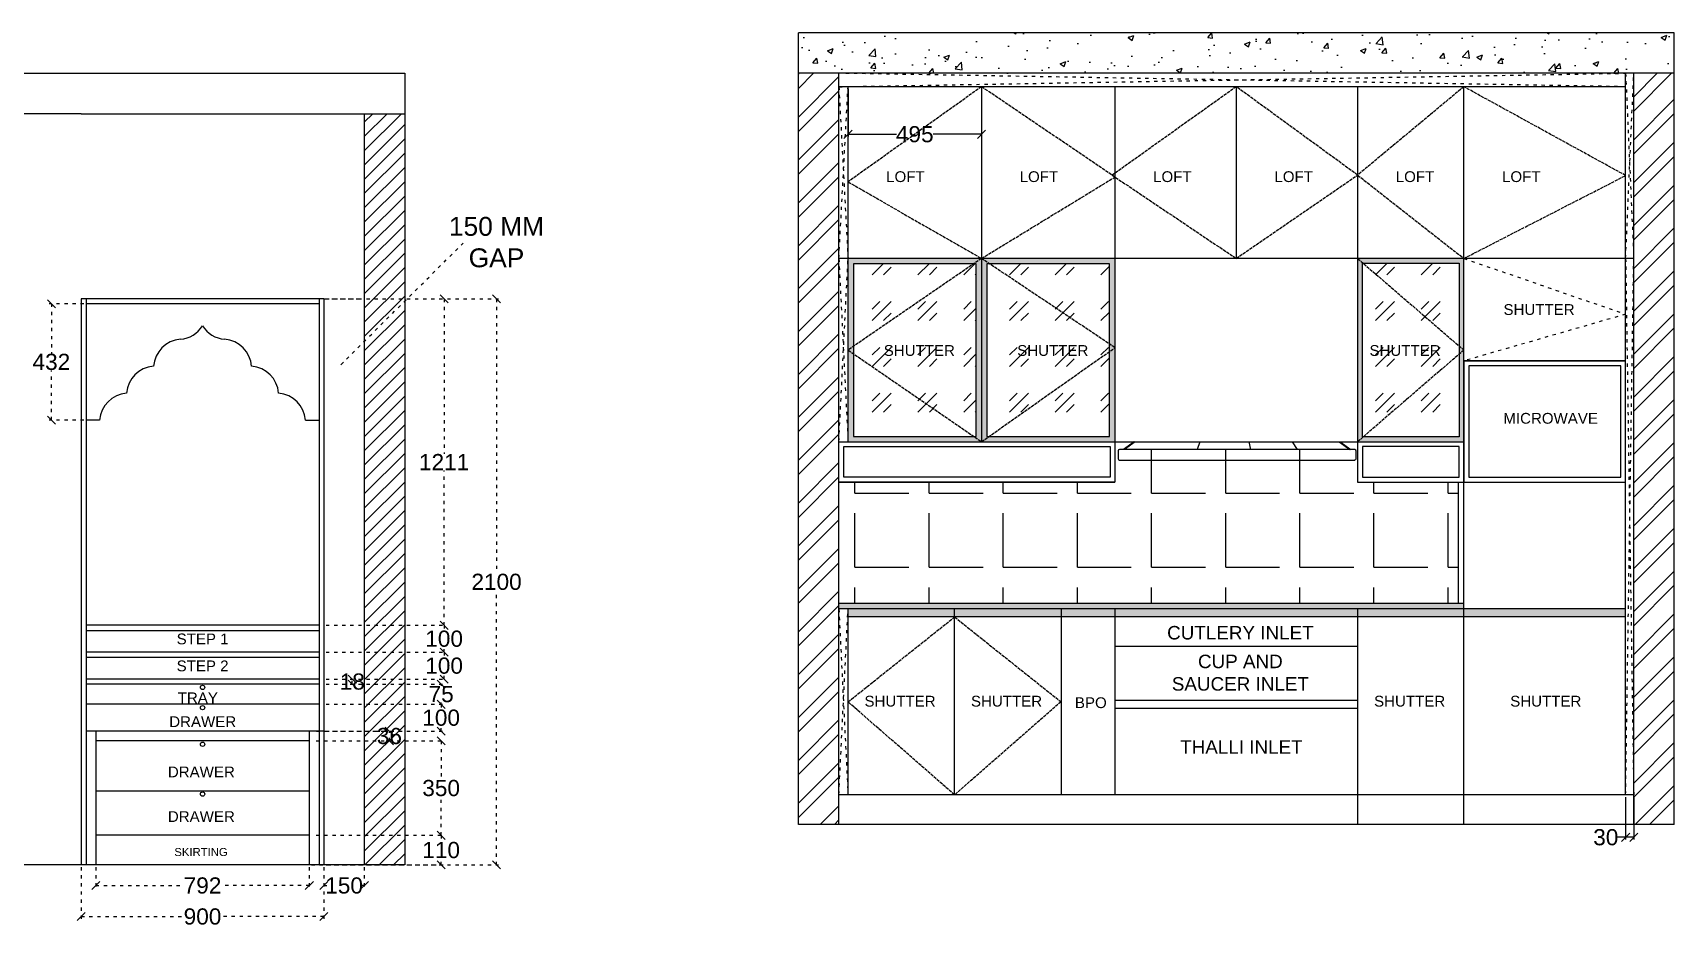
# Model space of a CAD drawing. Header units: millimetres. Extents: x 220712 to 1505573, y -354410 to 241923.
# Drawn here: x 314576 to 320664, y 90240 to 93558 of the extents above; entities that cross this region are included whole.
import ezdxf

# ---------------------------------------------------------------- set-up
doc = ezdxf.new("R2010")
doc.units = ezdxf.units.MM
doc.header["$MEASUREMENT"] = 0
doc.linetypes.add('ACAD_ISO02W100', pattern=[15, 12, -3])
doc.linetypes.add('ACAD_ISO03W100', pattern=[30, 12, -18])
doc.layers.add('Walls', color=253, linetype='Continuous')
doc.styles.get("Standard").update_dxf_attribs({"font": 'arial.ttf'})
doc.dimstyles.new('ISO-25', dxfattribs={"dimtxt": 70, "dimasz": 15, "dimexe": 1.25, "dimexo": 0.625, "dimtad": 1, "dimdec": 0, "dimtxsty": 'Standard', "dimblk": 'ARCHTICK', "dimcen": 0, "dimdle": 11, "dimclrd": 1, "dimclre": 1, "dimclrt": 1, "dimadec": 0, "dimazin": 0, "dimtfac": 1, "dimtdec": 0, "dimtmove": 0, "dimatfit": 3, "dimfxl": 1, "dimarcsym": 0})
doc.dimstyles.get("Standard").update_dxf_attribs({"dimtxt": 60, "dimasz": 30, "dimexe": 7.75, "dimexo": 8.13, "dimgap": 0.63, "dimtad": 0, "dimtih": 1, "dimtoh": 1, "dimdec": 0, "dimzin": 0, "dimtxsty": 'Standard', "dimblk": 'OBLIQUE', "dimcen": 2.25, "dimclrd": 1, "dimclre": 1, "dimclrt": 1, "dimadec": 0, "dimazin": 0, "dimtfac": 1, "dimtdec": 0, "dimtofl": 0, "dimtmove": 0, "dimatfit": 3, "dimfxl": 1, "dimtolj": 1, "dimtzin": 0, "dimlwd": 30, "dimarcsym": 0})

# ---------------------------------------------------------------- blocks, each defined once
blk = doc.blocks.new('_Oblique')
at = {"color": 0, "linetype": 'ByBlock', "lineweight": -2}
blk.add_line((-0.5, -0.5), (0.5, 0.5), dxfattribs=at)
blk = doc.blocks.new('*D2588')
at = {"layer": 'Defpoints', "color": 0, "linetype": 'ACAD_ISO03W100', "lineweight": -2, "transparency": 16777216}
for p in [(315619.5, 90580.5), (316090.5, 90580.5), (315601.5, 90470.5)]:
    blk.add_point(p, dxfattribs=at)
at = {"layer": 'Walls', "color": 1, "linetype": 'ACAD_ISO03W100', "lineweight": -2, "transparency": 16777216}
for p, q in [((315627.6, 90580.5), (316098.3, 90580.5)), ((315609.6, 90470.5), (316098.3, 90470.5))]:
    blk.add_line(p, q, dxfattribs=at)
at = {"layer": 'Walls', "color": 1, "linetype": 'ACAD_ISO03W100', "lineweight": 30, "transparency": 16777216}
for p, q in [((316090.5, 90580.5), (316090.5, 90556.8)), ((316090.5, 90470.5), (316090.5, 90494.2))]:
    blk.add_line(p, q, dxfattribs=at)
at = {"layer": 'Walls', "color": 1, "linetype": 'ACAD_ISO03W100', "lineweight": 30, "transparency": 16777216, "xscale": 30, "yscale": 30, "zscale": 30}
for p, rotation in [((316090.5, 90580.5), 90), ((316090.5, 90470.5), 270)]:
    blk.add_blockref('_Oblique', p, dxfattribs=dict(at, rotation=rotation))
at = {"layer": 'Walls', "color": 1, "linetype": 'ACAD_ISO03W100', "lineweight": -2, "transparency": 16777216, "insert": (316090.5, 90525.5), "char_height": 60, "attachment_point": 5}
blk.add_mtext('\\A1;110', dxfattribs=at)
blk = doc.blocks.new('*D2589')
at = {"layer": 'Defpoints', "color": 0, "linetype": 'ACAD_ISO03W100', "lineweight": -2, "transparency": 16777216}
for p in [(315619.5, 90930.5), (316090.5, 90930.5), (315619.5, 90580.5)]:
    blk.add_point(p, dxfattribs=at)
at = {"layer": 'Walls', "color": 1, "linetype": 'ACAD_ISO03W100', "lineweight": -2, "transparency": 16777216}
for p, q in [((315627.6, 90930.5), (316098.3, 90930.5)), ((315627.6, 90580.5), (316098.3, 90580.5))]:
    blk.add_line(p, q, dxfattribs=at)
at = {"layer": 'Walls', "color": 1, "linetype": 'ACAD_ISO03W100', "lineweight": 30, "transparency": 16777216}
for p, q in [((316090.5, 90930.5), (316090.5, 90786.8)), ((316090.5, 90580.5), (316090.5, 90724.2))]:
    blk.add_line(p, q, dxfattribs=at)
at = {"layer": 'Walls', "color": 1, "linetype": 'ACAD_ISO03W100', "lineweight": 30, "transparency": 16777216, "xscale": 30, "yscale": 30, "zscale": 30}
for p, rotation in [((316090.5, 90930.5), 90), ((316090.5, 90580.5), 270)]:
    blk.add_blockref('_Oblique', p, dxfattribs=dict(at, rotation=rotation))
at = {"layer": 'Walls', "color": 1, "linetype": 'ACAD_ISO03W100', "lineweight": -2, "transparency": 16777216, "insert": (316090.5, 90755.5), "char_height": 60, "attachment_point": 5}
blk.add_mtext('\\A1;350', dxfattribs=at)
blk = doc.blocks.new('*D2590')
at = {"layer": 'Defpoints', "color": 0, "linetype": 'ACAD_ISO03W100', "lineweight": -2, "transparency": 16777216}
for p in [(315619.5, 90966.5), (315898.5, 90966.5), (315619.5, 90930.5)]:
    blk.add_point(p, dxfattribs=at)
at = {"layer": 'Walls', "color": 1, "linetype": 'ACAD_ISO03W100', "lineweight": -2, "transparency": 16777216}
for p, q in [((315627.63, 90966.5), (315906.25, 90966.5)), ((315627.63, 90930.5), (315906.25, 90930.5))]:
    blk.add_line(p, q, dxfattribs=at)
at = {"layer": 'Walls', "color": 1, "linetype": 'ACAD_ISO03W100', "lineweight": 30, "transparency": 16777216}
blk.add_line((315898.5, 90930.5), (315898.5, 90966.5), dxfattribs=at)
at = {"layer": 'Walls', "color": 1, "linetype": 'ACAD_ISO03W100', "lineweight": 30, "transparency": 16777216, "xscale": 30, "yscale": 30, "zscale": 30}
for p, rotation in [((315898.5, 90966.5), 90), ((315898.5, 90930.5), 270)]:
    blk.add_blockref('_Oblique', p, dxfattribs=dict(at, rotation=rotation))
at = {"layer": 'Walls', "color": 1, "linetype": 'ACAD_ISO03W100', "lineweight": -2, "transparency": 16777216, "insert": (315898.5, 90948.5), "char_height": 60, "attachment_point": 5}
blk.add_mtext('\\A1;36', dxfattribs=at)
blk = doc.blocks.new('*D2591')
at = {"layer": 'Defpoints', "color": 0, "linetype": 'ACAD_ISO03W100', "lineweight": -2, "transparency": 16777216}
for p in [(315655.5, 91066.5), (316090.5, 91066.5), (315655.5, 90966.5)]:
    blk.add_point(p, dxfattribs=at)
at = {"layer": 'Walls', "color": 1, "linetype": 'ACAD_ISO03W100', "lineweight": -2, "transparency": 16777216}
for p, q in [((315663.6, 91066.5), (316098.3, 91066.5)), ((315663.6, 90966.5), (316098.3, 90966.5))]:
    blk.add_line(p, q, dxfattribs=at)
at = {"layer": 'Walls', "color": 1, "linetype": 'ACAD_ISO03W100', "lineweight": 30, "transparency": 16777216}
for p, q in [((316090.5, 91066.5), (316090.5, 91047.8)), ((316090.5, 90966.5), (316090.5, 90985.2))]:
    blk.add_line(p, q, dxfattribs=at)
at = {"layer": 'Walls', "color": 1, "linetype": 'ACAD_ISO03W100', "lineweight": 30, "transparency": 16777216, "xscale": 30, "yscale": 30, "zscale": 30}
for p, rotation in [((316090.5, 91066.5), 90), ((316090.5, 90966.5), 270)]:
    blk.add_blockref('_Oblique', p, dxfattribs=dict(at, rotation=rotation))
at = {"layer": 'Walls', "color": 1, "linetype": 'ACAD_ISO03W100', "lineweight": -2, "transparency": 16777216, "insert": (316090.5, 91016.5), "char_height": 60, "attachment_point": 5}
blk.add_mtext('\\A1;100', dxfattribs=at)
blk = doc.blocks.new('*D2592')
at = {"layer": 'Defpoints', "color": 0, "linetype": 'ACAD_ISO03W100', "lineweight": -2, "transparency": 16777216}
for p in [(315655.5, 91141.5), (316090.5, 91141.5), (315655.5, 91066.5)]:
    blk.add_point(p, dxfattribs=at)
at = {"layer": 'Walls', "color": 1, "linetype": 'ACAD_ISO03W100', "lineweight": -2, "transparency": 16777216}
for p, q in [((315663.6, 91141.5), (316098.3, 91141.5)), ((315663.6, 91066.5), (316098.3, 91066.5))]:
    blk.add_line(p, q, dxfattribs=at)
at = {"layer": 'Walls', "color": 1, "linetype": 'ACAD_ISO03W100', "lineweight": 30, "transparency": 16777216}
for p, q in [((316090.5, 91141.5), (316090.5, 91135.1)), ((316090.5, 91066.5), (316090.5, 91072.9))]:
    blk.add_line(p, q, dxfattribs=at)
at = {"layer": 'Walls', "color": 1, "linetype": 'ACAD_ISO03W100', "lineweight": 30, "transparency": 16777216, "xscale": 30, "yscale": 30, "zscale": 30}
for p, rotation in [((316090.5, 91141.5), 90), ((316090.5, 91066.5), 270)]:
    blk.add_blockref('_Oblique', p, dxfattribs=dict(at, rotation=rotation))
at = {"layer": 'Walls', "color": 1, "linetype": 'ACAD_ISO03W100', "lineweight": -2, "transparency": 16777216, "insert": (316090.5, 91104), "char_height": 60, "attachment_point": 5}
blk.add_mtext('\\A1;75', dxfattribs=at)
blk = doc.blocks.new('*D2593')
at = {"layer": 'Defpoints', "color": 0, "linetype": 'ACAD_ISO03W100', "lineweight": -2, "transparency": 16777216}
for p in [(315655.5, 91159.5), (315655.5, 91141.5), (315761, 91159.5)]:
    blk.add_point(p, dxfattribs=at)
at = {"layer": 'Walls', "color": 1, "linetype": 'ACAD_ISO03W100', "lineweight": -2, "transparency": 16777216}
for p, q in [((315663.63, 91159.5), (315768.75, 91159.5)), ((315663.63, 91141.5), (315768.75, 91141.5))]:
    blk.add_line(p, q, dxfattribs=at)
at = {"layer": 'Walls', "color": 1, "linetype": 'ACAD_ISO03W100', "lineweight": 30, "transparency": 16777216}
blk.add_line((315761, 91141.5), (315761, 91159.5), dxfattribs=at)
at = {"layer": 'Walls', "color": 1, "linetype": 'ACAD_ISO03W100', "lineweight": 30, "transparency": 16777216, "xscale": 30, "yscale": 30, "zscale": 30}
for p, rotation in [((315761, 91159.5), 90), ((315761, 91141.5), 270)]:
    blk.add_blockref('_Oblique', p, dxfattribs=dict(at, rotation=rotation))
at = {"layer": 'Walls', "color": 1, "linetype": 'ACAD_ISO03W100', "lineweight": -2, "transparency": 16777216, "insert": (315761, 91150.5), "char_height": 60, "attachment_point": 5}
blk.add_mtext('\\A1;18', dxfattribs=at)
blk = doc.blocks.new('*D2594')
at = {"layer": 'Defpoints', "color": 0, "linetype": 'ACAD_ISO03W100', "lineweight": -2, "transparency": 16777216}
for p in [(315655.5, 91259.5), (316101.5, 91259.5), (315655.5, 91159.5)]:
    blk.add_point(p, dxfattribs=at)
at = {"layer": 'Walls', "color": 1, "linetype": 'ACAD_ISO03W100', "lineweight": -2, "transparency": 16777216}
for p, q in [((315663.6, 91259.5), (316109.3, 91259.5)), ((315663.6, 91159.5), (316109.3, 91159.5))]:
    blk.add_line(p, q, dxfattribs=at)
at = {"layer": 'Walls', "color": 1, "linetype": 'ACAD_ISO03W100', "lineweight": 30, "transparency": 16777216}
for p, q in [((316101.5, 91259.5), (316101.5, 91240.8)), ((316101.5, 91159.5), (316101.5, 91178.2))]:
    blk.add_line(p, q, dxfattribs=at)
at = {"layer": 'Walls', "color": 1, "linetype": 'ACAD_ISO03W100', "lineweight": 30, "transparency": 16777216, "xscale": 30, "yscale": 30, "zscale": 30}
for p, rotation in [((316101.5, 91259.5), 90), ((316101.5, 91159.5), 270)]:
    blk.add_blockref('_Oblique', p, dxfattribs=dict(at, rotation=rotation))
at = {"layer": 'Walls', "color": 1, "linetype": 'ACAD_ISO03W100', "lineweight": -2, "transparency": 16777216, "insert": (316101.5, 91209.5), "char_height": 60, "attachment_point": 5}
blk.add_mtext('\\A1;100', dxfattribs=at)
blk = doc.blocks.new('*D2595')
at = {"layer": 'Defpoints', "color": 0, "linetype": 'ACAD_ISO03W100', "lineweight": -2, "transparency": 16777216}
for p in [(315655.5, 91359.5), (316101.5, 91359.5), (315655.5, 91259.5)]:
    blk.add_point(p, dxfattribs=at)
at = {"layer": 'Walls', "color": 1, "linetype": 'ACAD_ISO03W100', "lineweight": -2, "transparency": 16777216}
for p, q in [((315663.6, 91359.5), (316109.3, 91359.5)), ((315663.6, 91259.5), (316109.3, 91259.5))]:
    blk.add_line(p, q, dxfattribs=at)
at = {"layer": 'Walls', "color": 1, "linetype": 'ACAD_ISO03W100', "lineweight": 30, "transparency": 16777216}
for p, q in [((316101.5, 91359.5), (316101.5, 91340.8)), ((316101.5, 91259.5), (316101.5, 91278.2))]:
    blk.add_line(p, q, dxfattribs=at)
at = {"layer": 'Walls', "color": 1, "linetype": 'ACAD_ISO03W100', "lineweight": 30, "transparency": 16777216, "xscale": 30, "yscale": 30, "zscale": 30}
for p, rotation in [((316101.5, 91359.5), 90), ((316101.5, 91259.5), 270)]:
    blk.add_blockref('_Oblique', p, dxfattribs=dict(at, rotation=rotation))
at = {"layer": 'Walls', "color": 1, "linetype": 'ACAD_ISO03W100', "lineweight": -2, "transparency": 16777216, "insert": (316101.5, 91309.5), "char_height": 60, "attachment_point": 5}
blk.add_mtext('\\A1;100', dxfattribs=at)
blk = doc.blocks.new('*D2596')
at = {"layer": 'Defpoints', "color": 0, "linetype": 'ACAD_ISO03W100', "lineweight": -2, "transparency": 16777216}
for p in [(315655.5, 90470.5), (315805.5, 90470.5), (315655.5, 90394)]:
    blk.add_point(p, dxfattribs=at)
at = {"layer": 'Walls', "color": 1, "linetype": 'ACAD_ISO03W100', "lineweight": -2, "transparency": 16777216}
for p, q in [((315655.5, 90462.4), (315655.5, 90386.2)), ((315805.5, 90462.4), (315805.5, 90386.2))]:
    blk.add_line(p, q, dxfattribs=at)
at = {"layer": 'Walls', "color": 1, "linetype": 'ACAD_ISO03W100', "lineweight": 30, "transparency": 16777216}
for p, q in [((315655.5, 90394), (315666.5, 90394)), ((315805.5, 90394), (315794.5, 90394))]:
    blk.add_line(p, q, dxfattribs=at)
at = {"layer": 'Walls', "color": 1, "linetype": 'ACAD_ISO03W100', "lineweight": 30, "transparency": 16777216, "xscale": 30, "yscale": 30, "zscale": 30, "rotation": 180}
blk.add_blockref('_Oblique', (315655.5, 90394), dxfattribs=at)
at = {"layer": 'Walls', "color": 1, "linetype": 'ACAD_ISO03W100', "lineweight": 30, "transparency": 16777216, "xscale": 30, "yscale": 30, "zscale": 30}
blk.add_blockref('_Oblique', (315805.5, 90394), dxfattribs=at)
at = {"layer": 'Walls', "color": 1, "linetype": 'ACAD_ISO03W100', "lineweight": -2, "transparency": 16777216, "insert": (315730.5, 90394), "char_height": 60, "attachment_point": 5}
blk.add_mtext('\\A1;150', dxfattribs=at)
blk = doc.blocks.new('*D2597')
at = {"layer": 'Defpoints', "color": 0, "linetype": 'ACAD_ISO03W100', "lineweight": -2, "transparency": 16777216}
for p in [(314755.5, 90470.5), (315655.5, 90470.5), (314755.5, 90279)]:
    blk.add_point(p, dxfattribs=at)
at = {"layer": 'Walls', "color": 1, "linetype": 'ACAD_ISO03W100', "lineweight": -2, "transparency": 16777216}
for p, q in [((314755.5, 90462.4), (314755.5, 90271.2)), ((315655.5, 90462.4), (315655.5, 90271.2))]:
    blk.add_line(p, q, dxfattribs=at)
at = {"layer": 'Walls', "color": 1, "linetype": 'ACAD_ISO03W100', "lineweight": 30, "transparency": 16777216}
for p, q in [((314755.5, 90279), (315138.7, 90279)), ((315655.5, 90279), (315272.3, 90279))]:
    blk.add_line(p, q, dxfattribs=at)
at = {"layer": 'Walls', "color": 1, "linetype": 'ACAD_ISO03W100', "lineweight": 30, "transparency": 16777216, "xscale": 30, "yscale": 30, "zscale": 30, "rotation": 180}
blk.add_blockref('_Oblique', (314755.5, 90279), dxfattribs=at)
at = {"layer": 'Walls', "color": 1, "linetype": 'ACAD_ISO03W100', "lineweight": 30, "transparency": 16777216, "xscale": 30, "yscale": 30, "zscale": 30}
blk.add_blockref('_Oblique', (315655.5, 90279), dxfattribs=at)
at = {"layer": 'Walls', "color": 1, "linetype": 'ACAD_ISO03W100', "lineweight": -2, "transparency": 16777216, "insert": (315205.5, 90279), "char_height": 60, "attachment_point": 5}
blk.add_mtext('\\A1;900', dxfattribs=at)
blk = doc.blocks.new('*D2598')
at = {"layer": 'Defpoints', "color": 0, "linetype": 'ACAD_ISO03W100', "lineweight": -2, "transparency": 16777216}
for p in [(314809.5, 90470.5), (315601.5, 90470.5), (315601.5, 90394)]:
    blk.add_point(p, dxfattribs=at)
at = {"layer": 'Walls', "color": 1, "linetype": 'ACAD_ISO03W100', "lineweight": -2, "transparency": 16777216}
for p, q in [((314809.5, 90462.4), (314809.5, 90386.2)), ((315601.5, 90462.4), (315601.5, 90386.2))]:
    blk.add_line(p, q, dxfattribs=at)
at = {"layer": 'Walls', "color": 1, "linetype": 'ACAD_ISO03W100', "lineweight": 30, "transparency": 16777216}
for p, q in [((314809.5, 90394), (315139.1, 90394)), ((315601.5, 90394), (315271.9, 90394))]:
    blk.add_line(p, q, dxfattribs=at)
at = {"layer": 'Walls', "color": 1, "linetype": 'ACAD_ISO03W100', "lineweight": 30, "transparency": 16777216, "xscale": 30, "yscale": 30, "zscale": 30, "rotation": 180}
blk.add_blockref('_Oblique', (314809.5, 90394), dxfattribs=at)
at = {"layer": 'Walls', "color": 1, "linetype": 'ACAD_ISO03W100', "lineweight": 30, "transparency": 16777216, "xscale": 30, "yscale": 30, "zscale": 30}
blk.add_blockref('_Oblique', (315601.5, 90394), dxfattribs=at)
at = {"layer": 'Walls', "color": 1, "linetype": 'ACAD_ISO03W100', "lineweight": -2, "transparency": 16777216, "insert": (315205.5, 90394), "char_height": 60, "attachment_point": 5}
blk.add_mtext('\\A1;792', dxfattribs=at)
blk = doc.blocks.new('*D2599')
at = {"layer": 'Defpoints', "color": 0, "linetype": 'ACAD_ISO03W100', "lineweight": -2, "transparency": 16777216}
for p in [(315655.5, 92570.5), (316101.5, 92570.5), (315655.5, 91359.5)]:
    blk.add_point(p, dxfattribs=at)
at = {"layer": 'Walls', "color": 1, "linetype": 'ACAD_ISO03W100', "lineweight": -2, "transparency": 16777216}
for p, q in [((315663.6, 92570.5), (316109.3, 92570.5)), ((315663.6, 91359.5), (316109.3, 91359.5))]:
    blk.add_line(p, q, dxfattribs=at)
at = {"layer": 'Walls', "color": 1, "linetype": 'ACAD_ISO03W100', "lineweight": 30, "transparency": 16777216}
for p, q in [((316101.5, 92570.5), (316101.5, 91995.8)), ((316101.5, 91359.5), (316101.5, 91934.2))]:
    blk.add_line(p, q, dxfattribs=at)
at = {"layer": 'Walls', "color": 1, "linetype": 'ACAD_ISO03W100', "lineweight": 30, "transparency": 16777216, "xscale": 30, "yscale": 30, "zscale": 30}
for p, rotation in [((316101.5, 92570.5), 90), ((316101.5, 91359.5), 270)]:
    blk.add_blockref('_Oblique', p, dxfattribs=dict(at, rotation=rotation))
at = {"layer": 'Walls', "color": 1, "linetype": 'ACAD_ISO03W100', "lineweight": -2, "transparency": 16777216, "insert": (316101.5, 91965), "char_height": 60, "attachment_point": 5}
blk.add_mtext('\\A1;1211', dxfattribs=at)
blk = doc.blocks.new('*D2600')
at = {"layer": 'Defpoints', "color": 0, "linetype": 'ACAD_ISO03W100', "lineweight": -2, "transparency": 16777216}
for p in [(315655.5, 92570.5), (315655.5, 90470.5), (316296, 90470.5)]:
    blk.add_point(p, dxfattribs=at)
at = {"layer": 'Walls', "color": 1, "linetype": 'ACAD_ISO03W100', "lineweight": -2, "transparency": 16777216}
for p, q in [((315663.6, 92570.5), (316303.8, 92570.5)), ((315663.6, 90470.5), (316303.8, 90470.5))]:
    blk.add_line(p, q, dxfattribs=at)
at = {"layer": 'Walls', "color": 1, "linetype": 'ACAD_ISO03W100', "lineweight": 30, "transparency": 16777216}
for p, q in [((316296, 92570.5), (316296, 91551.8)), ((316296, 90470.5), (316296, 91489.2))]:
    blk.add_line(p, q, dxfattribs=at)
at = {"layer": 'Walls', "color": 1, "linetype": 'ACAD_ISO03W100', "lineweight": 30, "transparency": 16777216, "xscale": 30, "yscale": 30, "zscale": 30}
for p, rotation in [((316296, 92570.5), 90), ((316296, 90470.5), 270)]:
    blk.add_blockref('_Oblique', p, dxfattribs=dict(at, rotation=rotation))
at = {"layer": 'Walls', "color": 1, "linetype": 'ACAD_ISO03W100', "lineweight": -2, "transparency": 16777216, "insert": (316296, 91520.5), "char_height": 60, "attachment_point": 5}
blk.add_mtext('\\A1;2100', dxfattribs=at)
blk = doc.blocks.new('*D2601')
at = {"layer": 'Defpoints', "color": 0, "linetype": 'ACAD_ISO03W100', "lineweight": -2, "transparency": 16777216}
for p in [(314645, 92552.5), (314773.5, 92552.5), (314773.5, 92120.5)]:
    blk.add_point(p, dxfattribs=at)
at = {"layer": 'Walls', "color": 1, "linetype": 'ACAD_ISO03W100', "lineweight": -2, "transparency": 16777216}
for p, q in [((314765.4, 92552.5), (314637.3, 92552.5)), ((314765.4, 92120.5), (314637.3, 92120.5))]:
    blk.add_line(p, q, dxfattribs=at)
at = {"layer": 'Walls', "color": 1, "linetype": 'ACAD_ISO03W100', "lineweight": 30, "transparency": 16777216}
for p, q in [((314645, 92552.5), (314645, 92367.8)), ((314645, 92120.5), (314645, 92305.2))]:
    blk.add_line(p, q, dxfattribs=at)
at = {"layer": 'Walls', "color": 1, "linetype": 'ACAD_ISO03W100', "lineweight": 30, "transparency": 16777216, "xscale": 30, "yscale": 30, "zscale": 30}
for p, rotation in [((314645, 92552.5), 90), ((314645, 92120.5), 270)]:
    blk.add_blockref('_Oblique', p, dxfattribs=dict(at, rotation=rotation))
at = {"layer": 'Walls', "color": 1, "linetype": 'ACAD_ISO03W100', "lineweight": -2, "transparency": 16777216, "insert": (314645, 92336.5), "char_height": 60, "attachment_point": 5}
blk.add_mtext('\\A1;432', dxfattribs=at)
blk = doc.blocks.new('_ArchTick')
at = {"color": 0, "linetype": 'ByBlock', "const_width": 0.15}
blk.add_lwpolyline([(-0.5, -0.5), (0.5, 0.5)], dxfattribs=at)
blk = doc.blocks.new('*D2611')
at = {"layer": 'Defpoints', "color": 0, "lineweight": -2, "transparency": 16777216}
for p in [(320483.5, 90730.5), (320513.5, 90730.5), (320483.5, 90573)]:
    blk.add_point(p, dxfattribs=at)
at = {"layer": 'Walls', "color": 1, "lineweight": -2, "transparency": 16777216}
for p, q in [((320483.5, 90722.4), (320483.5, 90565.2)), ((320513.5, 90722.4), (320513.5, 90565.2))]:
    blk.add_line(p, q, dxfattribs=at)
at = {"layer": 'Walls', "color": 1, "lineweight": 30, "transparency": 16777216}
for p, q in [((320483.5, 90573), (320453.5, 90573)), ((320513.5, 90573), (320483.5, 90573))]:
    blk.add_line(p, q, dxfattribs=at)
at = {"layer": 'Walls', "color": 1, "lineweight": 30, "transparency": 16777216, "xscale": 30, "yscale": 30, "zscale": 30, "rotation": 180}
blk.add_blockref('_Oblique', (320483.5, 90573), dxfattribs=at)
at = {"layer": 'Walls', "color": 1, "lineweight": 30, "transparency": 16777216, "xscale": 30, "yscale": 30, "zscale": 30}
blk.add_blockref('_Oblique', (320513.5, 90573), dxfattribs=at)
at = {"layer": 'Walls', "color": 1, "lineweight": -2, "transparency": 16777216, "insert": (320410, 90573), "char_height": 60, "attachment_point": 5}
blk.add_mtext('\\A1;30', dxfattribs=at)
blk = doc.blocks.new('*D2644')
at = {"layer": 'Defpoints', "color": 0, "lineweight": -2, "transparency": 16777216}
for p in [(317599.5, 93357.5), (318094.5, 93357.5), (318094.5, 93181)]:
    blk.add_point(p, dxfattribs=at)
at = {"layer": 'Walls', "color": 1, "lineweight": -2, "transparency": 16777216}
for p, q in [((317599.5, 93349.4), (317599.5, 93173.2)), ((318094.5, 93349.4), (318094.5, 93173.2))]:
    blk.add_line(p, q, dxfattribs=at)
at = {"layer": 'Walls', "color": 1, "lineweight": 30, "transparency": 16777216}
for p, q in [((317599.5, 93181), (317778.7, 93181)), ((318094.5, 93181), (317915.3, 93181))]:
    blk.add_line(p, q, dxfattribs=at)
at = {"layer": 'Walls', "color": 1, "lineweight": 30, "transparency": 16777216, "xscale": 30, "yscale": 30, "zscale": 30, "rotation": 180}
blk.add_blockref('_Oblique', (317599.5, 93181), dxfattribs=at)
at = {"layer": 'Walls', "color": 1, "lineweight": 30, "transparency": 16777216, "xscale": 30, "yscale": 30, "zscale": 30}
blk.add_blockref('_Oblique', (318094.5, 93181), dxfattribs=at)
at = {"layer": 'Walls', "color": 1, "lineweight": -2, "transparency": 16777216, "insert": (317847, 93181), "char_height": 60, "attachment_point": 5}
blk.add_mtext('\\A1;495', dxfattribs=at)

msp = doc.modelspace()

# ---------------------------------------------------------------- hatches: boundary and pattern name
at = {"layer": 'Walls', "linetype": 'ACAD_ISO03W100', "lineweight": -2, "true_color": 0xc7c8ca}
h = msp.add_hatch(dxfattribs=at)
h.set_pattern_fill('AR-CONC', color=9, scale=30)
h.set_pattern_definition([(50, (0, 0), (215.178055, -18.82564), [22.5, -247.5]), (355, (0, 0), (-41.6254, 225.65764), [18, -198]), (100.451444, (17.93, -1.57), (173.55265, 206.832), [19.12206, -210.34263]), (46.1842, (0, 60), (320.1724, -49.65578), [33.75, -371.25]), (96.63564, (26.68, 55.86), (280.39858, 292.23558), [28.6831, -315.51413]), (351.18416, (0, 60), (280.39858, 292.23558), [27, -297]), (21, (30, 45), (179.07212, -120.78567), [22.5, -247.5]), (326, (30, 45), (72.9946, 217.54501), [18, -198]), (71.451445, (44.92, 34.93), (252.06671, 96.75935), [19.12206, -210.34263]), (37.5, (0, 0), (3.647957, 99.868156), [0, -195.6, 0, -201, 0, -198.75]), (7.5, (0, 0), (78.92086, 118.323514), [0, -114.6, 0, -191.1, 0, -75.75]), (327.5, (-66.9, 0), (160.14673, -6.766462), [0, -75, 0, -234, 0, -310.5]), (317.5, (-96.9, 0), (174.95585, 30.031495), [0, -97.5, 0, -155.4, 0, -220.5])])
h.paths.add_polyline_path([(320663.5, 93557.5), (317415.5, 93557.5), (317415.5, 93407.5), (320663.5, 93407.5)])
h = msp.add_hatch(dxfattribs=at)
h.set_pattern_fill('ANSI32', color=9, scale=300)
h.paths.add_polyline_path([(317565.5, 93407.5), (317415.5, 93407.5), (317415.5, 90620.5), (317565.5, 90620.5)])
h = msp.add_hatch(dxfattribs=at)
h.set_pattern_fill('ANSI32', color=9, scale=300)
h.paths.add_polyline_path([(320663.5, 93407.5), (320513.5, 93407.5), (320513.5, 90620.5), (320663.5, 90620.5)])
h = msp.add_hatch(dxfattribs=at)
h.set_pattern_fill('ANSI31', color=9, scale=300)
h.paths.add_polyline_path([(315955.5, 93257.5), (315805.5, 93257.5), (315805.5, 90470.5), (315955.5, 90470.5)])
h.paths.add_polyline_path([(315837, 90886.3), (315960.3, 90886.3), (315960.3, 91009.9), (315837, 91009.9)], flags=9)
at = {"layer": 'Walls', "linetype": 'ACAD_ISO02W100', "lineweight": -2, "true_color": 0x000000}
h = msp.add_hatch(color=18, dxfattribs=at)
h.dxf.hatch_style = 1
h.paths.add_polyline_path([(318589.5, 92720.5), (318094.5, 92720.5), (318124.4, 92700.5), (318569.5, 92700.5), (318569.5, 92402.9), (318589.5, 92389.5)])
h.paths.add_polyline_path([(318114.5, 92700.5), (318124.4, 92700.5), (318094.5, 92720.5), (318094.5, 92040.5), (318122.9, 92060.5), (318114.5, 92060.5)])
h.paths.add_polyline_path([(318589.5, 92389.5), (318569.5, 92375.4), (318569.5, 92060.5), (318122.9, 92060.5), (318094.5, 92040.5), (318589.5, 92040.5)])
h.paths.add_polyline_path([(318569.5, 92402.9), (318569.5, 92375.4), (318589.5, 92389.5)])
h.paths.add_polyline_path([(318094.5, 92720.5), (317599.5, 92720.5), (317599.5, 92380.5), (317619.5, 92394.2), (317619.5, 92700.5), (318065.4, 92700.5)])
h.paths.add_polyline_path([(317619.5, 92366.8), (317599.5, 92380.5), (317599.5, 92040.5), (318094.5, 92040.5), (318065.4, 92060.5), (317619.5, 92060.5)])
h.paths.add_polyline_path([(317619.5, 92394.2), (317599.5, 92380.5), (317619.5, 92366.8)])
h.paths.add_polyline_path([(318094.5, 92720.5), (318065.4, 92700.5), (318074.5, 92700.5), (318074.5, 92060.5), (318065.4, 92060.5), (318094.5, 92040.5)])
h.paths.add_polyline_path([(319507.5, 92705), (319489.5, 92720.5), (319489.5, 92040.5), (319510.4, 92058.5), (319507.5, 92058.5)])
h.paths.add_polyline_path([(319883.5, 92720.5), (319489.5, 92720.5), (319507.5, 92705), (319510.4, 92702.5), (319865.5, 92702.5), (319865.5, 92396), (319883.5, 92380.5)])
h.paths.add_polyline_path([(319883.5, 92380.5), (319865.5, 92365), (319865.5, 92058.5), (319510.4, 92058.5), (319489.5, 92040.5), (319883.5, 92040.5)])
h.paths.add_polyline_path([(319865.5, 92396), (319865.5, 92365), (319883.5, 92380.5)])
at = {"layer": 'Walls', "linetype": 'ACAD_ISO02W100', "lineweight": -2, "true_color": 0xadddf7}
h = msp.add_hatch(dxfattribs=at)
h.set_pattern_fill('GOST_GLASS', color=141, scale=20)
h.set_pattern_definition([(45, (0, 0), (169.705627, 0), [100, -140]), (45, (42.43, 0), (169.705627, 0), [40, -200]), (45, (0, 42.43), (169.705627, 0), [40, -200])])
h.paths.add_polyline_path([(319510.4, 92702.5), (319507.5, 92702.5), (319507.5, 92058.5), (319510.4, 92058.5), (319865.5, 92365), (319865.5, 92396)])
h.paths.add_polyline_path([(319865.5, 92702.5), (319510.4, 92702.5), (319865.5, 92396)], flags=17)
h.paths.add_polyline_path([(319865.5, 92365), (319510.4, 92058.5), (319865.5, 92058.5)], flags=17)
h.paths.add_polyline_path([(318124.4, 92700.5), (318114.5, 92700.5), (318114.5, 92060.5), (318122.9, 92060.5), (318569.5, 92375.4), (318569.5, 92402.9)])
h.paths.add_polyline_path([(318569.5, 92700.5), (318124.4, 92700.5), (318569.5, 92402.9)], flags=17)
h.paths.add_polyline_path([(318569.5, 92375.4), (318122.9, 92060.5), (318569.5, 92060.5)], flags=17)
h.paths.add_polyline_path([(318074.5, 92700.5), (318065.4, 92700.5), (317619.5, 92394.2), (317619.5, 92366.8), (318065.4, 92060.5), (318074.5, 92060.5)])
h.paths.add_polyline_path([(317619.5, 92366.8), (317619.5, 92060.5), (318065.4, 92060.5)], flags=17)
h.paths.add_polyline_path([(318065.4, 92700.5), (317619.5, 92700.5), (317619.5, 92394.2)], flags=17)
at = {"layer": 'Walls', "linetype": 'ACAD_ISO03W100', "lineweight": -2, "true_color": 0x22346e}
h = msp.add_hatch(dxfattribs=at)
h.set_pattern_fill('ANGLE', color=159, scale=1000)
h.set_pattern_definition([(0, (0, 0), (0, 275), [200, -75]), (90, (0, 0), (-275, 2e-14), [200, -75])])
h.paths.add_polyline_path([(319863.5, 91890.5), (319489.5, 91890.5), (319489.5, 92040.5), (319424.3, 92040.5), (319464, 92011.9), (318621.3, 92011.9), (318660.9, 92040.5), (318589.5, 92040.5), (318589.5, 91890.5), (317565.5, 91890.5), (317565.5, 91440.5), (319863.5, 91440.5)])
at = {"layer": 'Walls', "linetype": 'ACAD_ISO02W100', "lineweight": -2, "true_color": 0x000000}
h = msp.add_hatch(color=18, dxfattribs=at)
h.dxf.hatch_style = 1
h.paths.add_polyline_path([(317565.5, 91440.5), (317565.5, 91420.5), (319883.5, 91420.5), (319883.5, 91440.5)])
at = {"layer": 'Walls', "linetype": 'ACAD_ISO02W100', "lineweight": -2, "true_color": 0x636466}
h = msp.add_hatch(color=251, dxfattribs=at)
h.dxf.hatch_style = 1
h.paths.add_polyline_path([(318389.5, 91420.5), (317994.5, 91420.5), (317994.5, 91390.5), (318389.5, 91390.5)])
h.paths.add_polyline_path([(317994.5, 91420.5), (317599.5, 91420.5), (317599.5, 91390.5), (317994.5, 91390.5)])
h.paths.add_polyline_path([(318589.5, 91420.5), (318389.5, 91420.5), (318389.5, 91390.5), (318589.5, 91390.5)])
h.paths.add_polyline_path([(319489.5, 91420.5), (318589.5, 91420.5), (318589.5, 91390.5), (319489.5, 91390.5)])
h.paths.add_polyline_path([(319883.5, 91420.5), (319489.5, 91420.5), (319489.5, 91390.5), (319883.5, 91390.5)])
h.paths.add_polyline_path([(320483.5, 91420.5), (319883.5, 91420.5), (319883.5, 91390.5), (320483.5, 91390.5)])

# ---------------------------------------------------------------- linework, layer by layer
at = {"color": 159, "true_color": 0x22346e}
for p, q in [((318601.7, 92007), (318601.7, 91977.6)), ((319478.7, 92011.9), (318606.6, 92011.9)), ((318660.9, 92040.5), (318621.3, 92011.9)), ((318664.3, 92040.5), (318624.7, 92011.9)), ((318903.9, 92040.5), (318894.3, 92011.9)), ((319085.8, 92040.5), (319091.7, 92011.9)), ((319246.2, 92040.5), (319265.8, 92011.9)), ((319421, 92040.5), (319460.6, 92011.9)), ((319424.3, 92040.5), (319464, 92011.9)), ((319483.6, 91977.6), (319483.6, 92005.1)), ((318606.6, 91972.7), (319478.7, 91972.7))]:
    msp.add_line(p, q, dxfattribs=at)
for centre, radius, start, end in [((318606.6, 92007), 4.9, 90, 180), ((319477.4, 92005.8), 6.26, 353.79529, 77.74999), ((318606.6, 91977.6), 4.9, 180, 270), ((319479, 91977.6), 4.59, 270, 0)]:
    msp.add_arc(centre, radius, start, end, dxfattribs=at)
at = {"layer": 'Walls', "color": 18, "lineweight": -2, "true_color": 0x000000}
for p, q in [((317415.5, 90620.5), (317415.5, 93557.5)), ((320663.5, 90620.5), (320663.5, 93557.5)), ((313696.5, 93407.5), (315955.5, 93407.5)), ((315955.5, 93407.5), (315955.5, 90470.5)), ((317565.5, 90620.5), (317565.5, 93407.5)), ((320513.5, 90620.5), (320513.5, 93407.5)), ((314755.5, 93257.5), (313732, 93257.5)), ((314755.5, 93257.5), (315955.5, 93257.5)), ((315805.5, 93257.5), (315805.5, 90470.5)), ((315955.5, 90470.5), (313732, 90470.5))]:
    msp.add_line(p, q, dxfattribs=at)
at = {"layer": 'Walls', "color": 18, "true_color": 0x000000}
for p, q in [((320663.5, 93557.5), (317415.5, 93557.5)), ((320663.5, 93407.5), (317415.5, 93407.5)), ((319883.5, 91440.5), (317565.5, 91440.5)), ((320483.5, 91420.5), (317565.5, 91420.5)), ((320483.5, 91390.5), (317599.5, 91390.5)), ((320663.5, 90620.5), (317415.5, 90620.5))]:
    msp.add_line(p, q, dxfattribs=at)
at = {"layer": 'Walls', "color": 159, "lineweight": -2, "true_color": 0x22346e}
for p, q in [((320483.5, 90730.5), (320483.5, 93407.5)), ((317599.5, 92040.5), (317599.5, 93357.5)), ((318094.5, 93357.5), (318094.5, 92040.5)), ((318589.5, 93357.5), (318589.5, 91890.5)), ((319039.5, 93357.5), (319039.5, 92720.5)), ((319489.5, 93357.5), (319489.5, 91890.5)), ((319883.5, 90620.5), (319883.5, 93357.5)), ((314823.5, 92120.5), (314773.5, 92120.5)), ((315587.5, 92120.5), (315637.5, 92120.5)), ((319863.5, 91440.5), (319863.5, 91890.5)), ((317599.5, 90730.5), (317599.5, 91420.5)), ((317994.5, 90730.5), (317994.5, 91420.5)), ((318389.5, 91420.5), (318389.5, 90730.5)), ((318589.5, 91420.5), (318589.5, 90730.5)), ((319489.5, 91420.5), (319489.5, 90620.5)), ((314809.5, 90746), (315601.5, 90746))]:
    msp.add_line(p, q, dxfattribs=at)
at = {"layer": 'Walls', "color": 159, "true_color": 0x22346e}
for p, q in [((320483.5, 93357.5), (317565.5, 93357.5)), ((320513.5, 92720.5), (317565.5, 92720.5)), ((319883.5, 92340.5), (320483.5, 92340.5)), ((317565.5, 92040.5), (319883.5, 92040.5)), ((317565.5, 91890.5), (318589.5, 91890.5)), ((319489.5, 91890.5), (320483.5, 91890.5)), ((319489.5, 91280.5), (318589.5, 91280.5)), ((319489.5, 91080.5), (318589.5, 91080.5)), ((319489.5, 91050.5), (318589.5, 91050.5)), ((320513.5, 90730.5), (317565.5, 90730.5))]:
    msp.add_line(p, q, dxfattribs=at)
at = {"layer": 'Walls', "color": 177, "lineweight": -2, "true_color": 0x293189}
for p, q in [((315655.5, 92570.5), (314755.5, 92570.5)), ((314755.5, 92570.5), (314755.5, 90470.5)), ((314773.5, 92570.5), (314773.5, 90470.5)), ((315637.5, 92552.5), (314773.5, 92552.5)), ((315637.5, 92570.5), (315637.5, 90470.5)), ((315655.5, 92570.5), (315655.5, 90470.5)), ((315637.5, 91359.5), (314773.5, 91359.5)), ((315637.5, 91339.5), (314773.5, 91339.5)), ((315637.5, 91259.5), (314773.5, 91259.5)), ((315637.5, 91239.5), (314773.5, 91239.5)), ((315637.5, 91159.5), (314773.5, 91159.5)), ((315637.5, 91141.5), (314773.5, 91141.5)), ((315637.5, 91066.5), (314773.5, 91066.5)), ((315655.5, 90966.5), (314773.5, 90966.5)), ((314809.5, 90966.5), (314809.5, 90470.5)), ((315601.5, 90966.5), (315601.5, 90470.5)), ((315601.5, 90930.5), (314809.5, 90930.5)), ((315601.5, 90580.5), (314809.5, 90580.5))]:
    msp.add_line(p, q, dxfattribs=at)
at = {"layer": 'Walls', "color": 159, "linetype": 'ACAD_ISO03W100', "lineweight": -2, "true_color": 0x22346e}
msp.add_line((315655.5, 92570.5), (315805.5, 92570.5), dxfattribs=at)
at = {"layer": 'Walls', "color": 240, "linetype": 'ACAD_ISO03W100', "lineweight": -2, "true_color": 0xed1f24}
for points in [[(317565.5, 93357.5), (320483.5, 93407.5), (320483.5, 93357.5), (317565.5, 93407.5)], [(320483.5, 93407.5), (320513.5, 92720.5), (320483.5, 92720.5), (320513.5, 93407.5)], [(317565.5, 92720.5), (317599.5, 93357.5), (317565.5, 93357.5), (317599.5, 92720.5)], [(317565.5, 92040.5), (317599.5, 92720.5), (317565.5, 92720.5), (317599.5, 92040.5)], [(320483.5, 92720.5), (320513.5, 90730.5), (320483.5, 90730.5), (320513.5, 92720.5)], [(317565.5, 90730.5), (317599.5, 91420.5), (317565.5, 91420.5), (317599.5, 90730.5)]]:
    msp.add_lwpolyline(points, dxfattribs=at)
at = {"layer": 'Walls', "color": 9, "linetype": 'ACAD_ISO02W100', "lineweight": -2, "true_color": 0xc7c8ca}
for points in [[(318094.5, 93357.5), (317599.5, 93004.5), (318094.5, 92720.5), (318589.5, 93022.5), (318094.5, 93357.5)], [(319039.5, 93357.5), (318579.4, 93029.4), (319039.5, 92720.5), (319489.5, 93029.5), (319039.5, 93357.5)], [(319883.5, 93357.5), (319489.5, 93029.5), (319883.5, 92720.5), (320483.5, 93028), (319883.5, 93357.5)], [(318094.5, 92720.5), (317599.5, 92380.5), (318094.5, 92040.5), (318589.5, 92389.5), (318094.5, 92720.5)], [(319489.5, 92720.5), (319883.5, 92380.5), (319489.5, 92040.5)], [(317994.5, 91390.5), (318389.5, 91075.5), (317994.5, 90730.5), (317599.5, 91075.5), (317994.5, 91390.5)]]:
    msp.add_lwpolyline(points, dxfattribs=at)
at = {"layer": 'Walls', "color": 9, "linetype": 'ACAD_ISO03W100', "lineweight": -2, "true_color": 0xc7c8ca}
msp.add_lwpolyline([(319883.5, 92720.5), (320483.5, 92513.5), (319883.5, 92340.5)], dxfattribs=at)
at = {"layer": 'Walls', "color": 159, "lineweight": -2, "true_color": 0x22346e}
for points in [[(317619.5, 92060.5), (318074.5, 92060.5), (318074.5, 92700.5), (317619.5, 92700.5)], [(318114.5, 92060.5), (318569.5, 92060.5), (318569.5, 92700.5), (318114.5, 92700.5)], [(319507.5, 92702.5), (319865.5, 92702.5), (319865.5, 92058.5), (319507.5, 92058.5)], [(319883.5, 91890.5), (320483.5, 91890.5), (320483.5, 92340.5), (319883.5, 92340.5)], [(319901.5, 91908.5), (320465.5, 91908.5), (320465.5, 92322.5), (319901.5, 92322.5)], [(317565.5, 92040.5), (318589.5, 92040.5), (318589.5, 91890.5), (317565.5, 91890.5)], [(317583.5, 92022.5), (318571.5, 92022.5), (318571.5, 91908.5), (317583.5, 91908.5)], [(319507.5, 91908.5), (319865.5, 91908.5), (319865.5, 92022.5), (319507.5, 92022.5)]]:
    msp.add_lwpolyline(points, close=True, dxfattribs=at)
for centre in [(315205.5, 91129), (315205.5, 91054), (315205.5, 90918), (315205.5, 90733.5)]:
    msp.add_circle(centre, 8, dxfattribs=at)
for centre, radius, start, end in [((315114.8, 92527), 106.8, 274.66191, 328.0841), ((315296.2, 92527), 106.8, 211.9159, 265.33809), ((315131.8, 92312.2), 108.6, 94.37793, 175.62207), ((315279.2, 92312.2), 108.6, 4.37793, 85.62207), ((315031.8, 92212.2), 108.6, 94.37793, 175.62207), ((315379.2, 92212.2), 108.6, 4.37793, 85.62207), ((314931.8, 92112.2), 108.6, 94.37793, 175.62207), ((315479.2, 92112.2), 108.6, 4.37793, 85.62207)]:
    msp.add_arc(centre, radius, start, end, dxfattribs=at)

# ---------------------------------------------------------------- texts
at = {"color": 159, "true_color": 0x22346e, "char_height": 40, "attachment_point": 1}
for insert in [(317741, 93043.9), (318236, 93043.9), (318731, 93043.9), (319181, 93043.9), (319631, 93043.9), (320025, 93043.9)]:
    msp.add_mtext_dynamic_manual_height_columns('LOFT', width=246.425, gutter_width=1213, heights=[0], dxfattribs=dict(at, insert=insert))
at = {"insert": (316019, 92874.5), "char_height": 70, "attachment_point": 1}
msp.add_mtext_dynamic_manual_height_columns('\\pxqc;150 MM GAP', width=553.53, gutter_width=12.5, heights=[0], dxfattribs=at)
at = {"color": 7, "attachment_point": 1}
for s, width, insert, char_height in [('SHUTTER', 246.425, (320030.5, 92550.9), 40), ('SHUTTER', 246.425, (317732, 92399), 40), ('SHUTTER', 246.425, (318227, 92399), 40), ('SHUTTER', 246.425, (319533.5, 92399), 40), ('MICROWAVE', 246.425, (320030, 92147.4), 40), ('STEP 1', 246.425, (315109.5, 91329), 40), ('\\pxqc;CUTLERY INLET ', 1084.346, (318512.5, 91357), 50), ('\\pxqc;CUP AND SAUCER INLET ', 590.3, (318759.5, 91250.5), 50), ('STEP 2', 246.425, (315109.5, 91229), 40), ('TRAY', 246.425, (315113.5, 91110.5), 40), ('SHUTTER', 246.425, (317660.5, 91098), 40), ('SHUTTER', 246.425, (318055.5, 91098), 40), ('BPO', 246.425, (318441, 91092.4), 40), ('SHUTTER', 246.425, (319550.5, 91098), 40), ('SHUTTER', 246.425, (320055.5, 91098), 40), ('DRAWER', 246.425, (315082, 91022), 40), ('\\pxqc;THALLI INLET ', 462.73, (318827, 90933), 50), ('DRAWER', 246.425, (315077, 90835.5), 40), ('DRAWER', 246.425, (315077, 90670), 40)]:
    msp.add_mtext_dynamic_manual_height_columns(s, width=width, gutter_width=1213, heights=[0], dxfattribs=dict(at, insert=insert, char_height=char_height))
at = {"color": 18, "true_color": 0x000000, "insert": (315101, 90533.5), "char_height": 30, "attachment_point": 1}
msp.add_mtext_dynamic_manual_height_columns('SKIRTING', width=2764.543, gutter_width=1, heights=[238.1], dxfattribs=at)

# ---------------------------------------------------------------- dimensions: what is measured, and where the dimension line sits
at = {"layer": 'Walls', "color": 177, "lineweight": -2, "true_color": 0x293189}
dim = msp.add_linear_dim(base=(318094.5, 93181), p1=(317599.5, 93357.5), p2=(318094.5, 93357.5), dimstyle='Standard', dxfattribs=at)
dim.commit()
dim.dimension.update_dxf_attribs({"geometry": '*D2644', "text_midpoint": (317847, 93181), "dimtype": 160})
at = {"layer": 'Walls', "color": 159, "linetype": 'ACAD_ISO03W100', "lineweight": -2, "true_color": 0x22346e}
for base, p1, p2, picture, middle in [((314645, 92552.5), (314773.5, 92120.5), (314773.5, 92552.5), '*D2601', (314645, 92336.5)), ((316101.5, 92570.5), (315655.5, 91359.5), (315655.5, 92570.5), '*D2599', (316101.5, 91965)), ((316296, 90470.5), (315655.5, 92570.5), (315655.5, 90470.5), '*D2600', (316296, 91520.5)), ((316101.5, 91359.5), (315655.5, 91259.5), (315655.5, 91359.5), '*D2595', (316101.5, 91309.5)), ((316101.5, 91259.5), (315655.5, 91159.5), (315655.5, 91259.5), '*D2594', (316101.5, 91209.5)), ((316090.5, 91141.5), (315655.5, 91066.5), (315655.5, 91141.5), '*D2592', (316090.5, 91104)), ((316090.5, 91066.5), (315655.5, 90966.5), (315655.5, 91066.5), '*D2591', (316090.5, 91016.5)), ((316090.5, 90930.5), (315619.5, 90580.5), (315619.5, 90930.5), '*D2589', (316090.5, 90755.5)), ((316090.5, 90580.5), (315601.5, 90470.5), (315619.5, 90580.5), '*D2588', (316090.5, 90525.5))]:
    dim = msp.add_linear_dim(base=base, p1=p1, p2=p2, angle=90, dimstyle='Standard', dxfattribs=at)
    dim.commit()
    dim.dimension.update_dxf_attribs({"geometry": picture, "text_midpoint": middle})
for base, p1, p2, picture, middle in [((315761, 91159.5), (315655.5, 91141.5), (315655.5, 91159.5), '*D2593', (315761, 91150.5)), ((315898.5, 90966.5), (315619.5, 90930.5), (315619.5, 90966.5), '*D2590', (315898.5, 90948.5))]:
    dim = msp.add_linear_dim(base=base, p1=p1, p2=p2, angle=90, dimstyle='Standard', dxfattribs=at)
    dim.commit()
    dim.dimension.update_dxf_attribs({"geometry": picture, "text_midpoint": middle, "dimtype": 160})
at = {"layer": 'Walls', "color": 0, "lineweight": -2}
dim = msp.add_linear_dim(base=(320483.5, 90573), p1=(320513.5, 90730.5), p2=(320483.5, 90730.5), dimstyle='Standard', dxfattribs=at)
dim.commit()
dim.dimension.update_dxf_attribs({"geometry": '*D2611', "text_midpoint": (320410, 90573)})
at = {"layer": 'Walls', "color": 159, "linetype": 'ACAD_ISO03W100', "lineweight": -2, "true_color": 0x22346e}
dim = msp.add_linear_dim(base=(314755.5, 90279), p1=(315655.5, 90470.5), p2=(314755.5, 90470.5), dimstyle='Standard', dxfattribs=at)
dim.commit()
dim.dimension.update_dxf_attribs({"geometry": '*D2597', "text_midpoint": (315205.5, 90279), "dimtype": 160})
for base, p1, p2, picture, middle in [((315601.5, 90394), (314809.5, 90470.5), (315601.5, 90470.5), '*D2598', (315205.5, 90394)), ((315655.5, 90394), (315805.5, 90470.5), (315655.5, 90470.5), '*D2596', (315730.5, 90394))]:
    dim = msp.add_linear_dim(base=base, p1=p1, p2=p2, dimstyle='Standard', dxfattribs=at)
    dim.commit()
    dim.dimension.update_dxf_attribs({"geometry": picture, "text_midpoint": middle})

# ---------------------------------------------------------------- leaders
at = {"color": 18, "linetype": 'ACAD_ISO03W100', "true_color": 0x000000}
msp.add_leader([(315718, 92326), (316172, 92777)], dimstyle='ISO-25', override={"dimgap": 0.625, "dimtad": 0}, dxfattribs=at)

doc.saveas('drawing.dxf')
